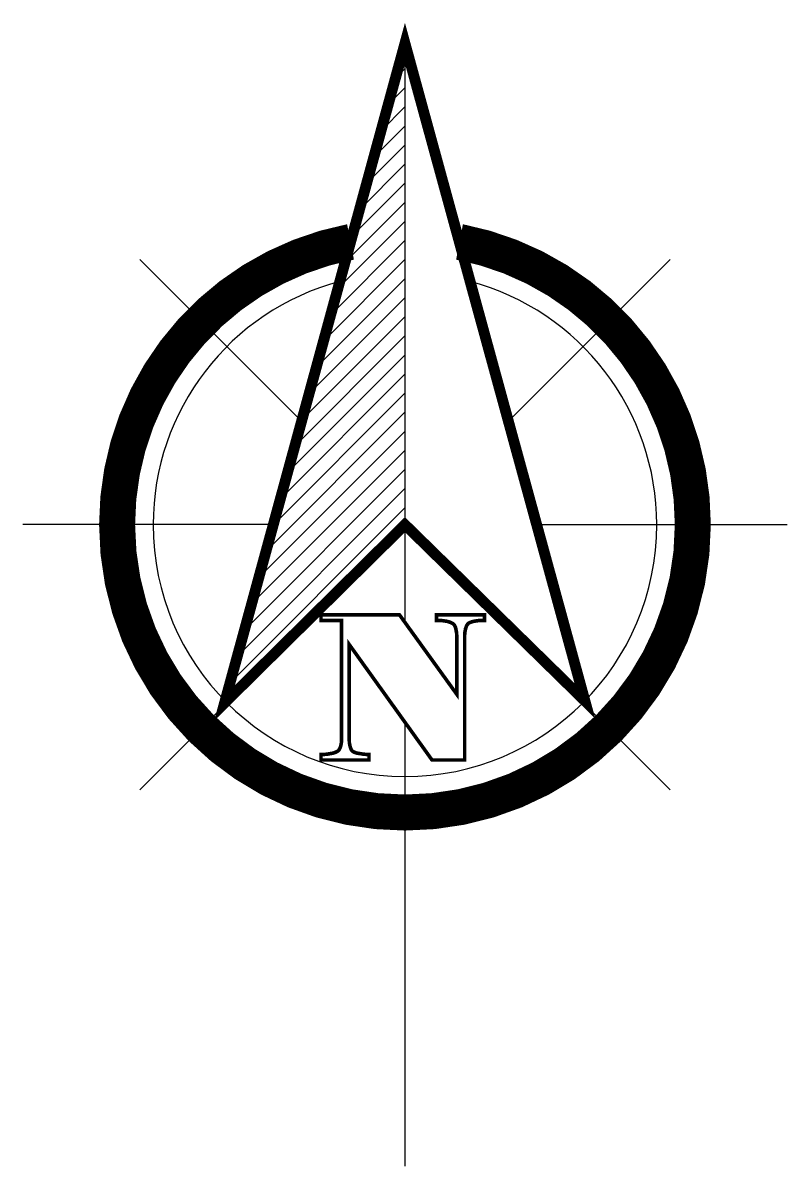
# Model space of a CAD drawing. Header units: metres. Extents: x -1.11 to -0.42, y -0.21 to 0.8.
import ezdxf

# ---------------------------------------------------------------- set-up
doc = ezdxf.new("R2010")
doc.units = ezdxf.units.M
doc.layers.add('ceco.net 1', color=7, linetype='Continuous')

# ---------------------------------------------------------------- blocks, each defined once
blk = doc.blocks.new('*X1')
at = {"color": 0}
for p, q in [((147.554, -408.763), (147.62, -408.696)), ((147.354, -409.493), (147.62, -409.226)), ((147.154, -410.223), (147.62, -409.756)), ((146.954, -410.953), (147.62, -410.287)), ((146.755, -411.683), (147.62, -410.817)), ((146.555, -412.413), (147.62, -411.347)), ((146.355, -413.143), (147.62, -411.878)), ((146.155, -413.873), (147.62, -412.408)), ((145.956, -414.603), (147.62, -412.938)), ((145.756, -415.333), (147.62, -413.469)), ((145.556, -416.064), (147.62, -413.999)), ((145.356, -416.794), (147.62, -414.529)), ((145.156, -417.524), (147.62, -415.06)), ((144.957, -418.254), (147.62, -415.59)), ((144.757, -418.984), (147.62, -416.12)), ((144.557, -419.714), (147.62, -416.651)), ((144.357, -420.444), (147.62, -417.181)), ((144.158, -421.174), (147.62, -417.711)), ((143.958, -421.904), (147.62, -418.242)), ((143.758, -422.634), (147.62, -418.772)), ((143.558, -423.365), (147.62, -419.302)), ((143.359, -424.095), (147.62, -419.833)), ((143.159, -424.825), (147.62, -420.363)), ((142.959, -425.555), (147.62, -420.893)), ((142.759, -426.285), (147.62, -421.424))]:
    blk.add_line(p, q, dxfattribs=at)

msp = doc.modelspace()

# ---------------------------------------------------------------- linework, layer by layer
at = {"layer": 'ceco.net 1'}
for p, q in [((-0.765, 0.7866), (-0.765, 0.2707)), ((-0.8571, 0.45), (-1.0011, 0.594)), ((-0.6729, 0.45), (-0.5288, 0.594)), ((-0.8823, 0.3579), (-1.1053, 0.3579)), ((-0.6476, 0.3579), (-0.4246, 0.3579)), ((-0.8571, 0.2658), (-1.0011, 0.1218)), ((-0.6729, 0.2658), (-0.5288, 0.1218)), ((-0.765, 0.1819), (-0.765, -0.2134))]:
    msp.add_line(p, q, dxfattribs=at)
for points, const_width in [([(-0.9257, 0.1991), (-0.765, 0.7866), (-0.6047, 0.2009), (-0.765, 0.3579), (-0.9257, 0.1991)], 0.00962), ([(-0.8146, 0.1678), (-0.8146, 0.1656), (-0.8145, 0.1634), (-0.8141, 0.1616), (-0.8138, 0.1601), (-0.8133, 0.1586), (-0.8128, 0.1574), (-0.8121, 0.1565), (-0.8114, 0.1559), (-0.8106, 0.1554), (-0.8094, 0.155), (-0.8081, 0.1545), (-0.8064, 0.1542), (-0.8044, 0.1539), (-0.8022, 0.1535), (-0.7997, 0.1533), (-0.797, 0.1533), (-0.797, 0.1483), (-0.8398, 0.1483), (-0.8398, 0.1533), (-0.8386, 0.1533), (-0.8363, 0.1533), (-0.8341, 0.1535), (-0.8321, 0.1539), (-0.8302, 0.1542), (-0.8287, 0.1545), (-0.8274, 0.155), (-0.8262, 0.1554), (-0.8254, 0.1559), (-0.8245, 0.1565), (-0.8237, 0.1574), (-0.823, 0.1586), (-0.8225, 0.1599), (-0.822, 0.1616), (-0.8217, 0.1633), (-0.8215, 0.1653), (-0.8215, 0.1673), (-0.8215, 0.2726), (-0.8398, 0.2726), (-0.8398, 0.2776), (-0.7699, 0.2776), (-0.7189, 0.2069), (-0.7189, 0.2573), (-0.7189, 0.2597), (-0.719, 0.2617), (-0.7194, 0.2635), (-0.7197, 0.2652), (-0.7201, 0.2667), (-0.7207, 0.2679), (-0.7212, 0.2687), (-0.7219, 0.2694), (-0.7229, 0.2701), (-0.7243, 0.2708), (-0.7258, 0.2713), (-0.7274, 0.2718), (-0.7295, 0.2721), (-0.7316, 0.2724), (-0.734, 0.2726), (-0.7365, 0.2726), (-0.737, 0.2726), (-0.737, 0.2776), (-0.6942, 0.2776), (-0.6942, 0.2726), (-0.6955, 0.2726), (-0.6979, 0.2726), (-0.6999, 0.2724), (-0.7019, 0.2721), (-0.7038, 0.2718), (-0.7053, 0.2714), (-0.7066, 0.2709), (-0.7078, 0.2704), (-0.7086, 0.2699), (-0.7093, 0.2691), (-0.71, 0.2681), (-0.7105, 0.2667), (-0.711, 0.2654), (-0.7113, 0.2637), (-0.7117, 0.2617), (-0.7118, 0.2597), (-0.7118, 0.2573), (-0.7118, 0.1483), (-0.7409, 0.1483), (-0.8146, 0.2511), (-0.8146, 0.1678), (-0.8146, 0.1678)], 0.00321)]:
    msp.add_lwpolyline(points, dxfattribs=dict(at, const_width=const_width))
at = {"layer": 'ceco.net 1', "const_width": 0.0321}
for points in [[(-1.0214, 0.3579, 1), (-0.5086, 0.3579, 0.359415), (-0.7164, 0.6097, 1)], [(-0.8135, 0.6097, 0.359415), (-1.0214, 0.3579, 1)]]:
    msp.add_lwpolyline(points, format="xyb", dxfattribs=at)
at = {"layer": 'ceco.net 1'}
for start, end in [(105.027, 180), (0, 74.973), (180, 0)]:
    msp.add_arc((-0.765, 0.3579), 0.2243, start, end, dxfattribs=at)

# ---------------------------------------------------------------- block references
at = {"layer": 'ceco.net 1', "xscale": 0.03204999999999991, "yscale": 0.03204999999999991, "zscale": 0.03204999999999991}
msp.add_blockref('*X1', (-5.4962, 13.8796), dxfattribs=at)

doc.saveas('drawing.dxf')
